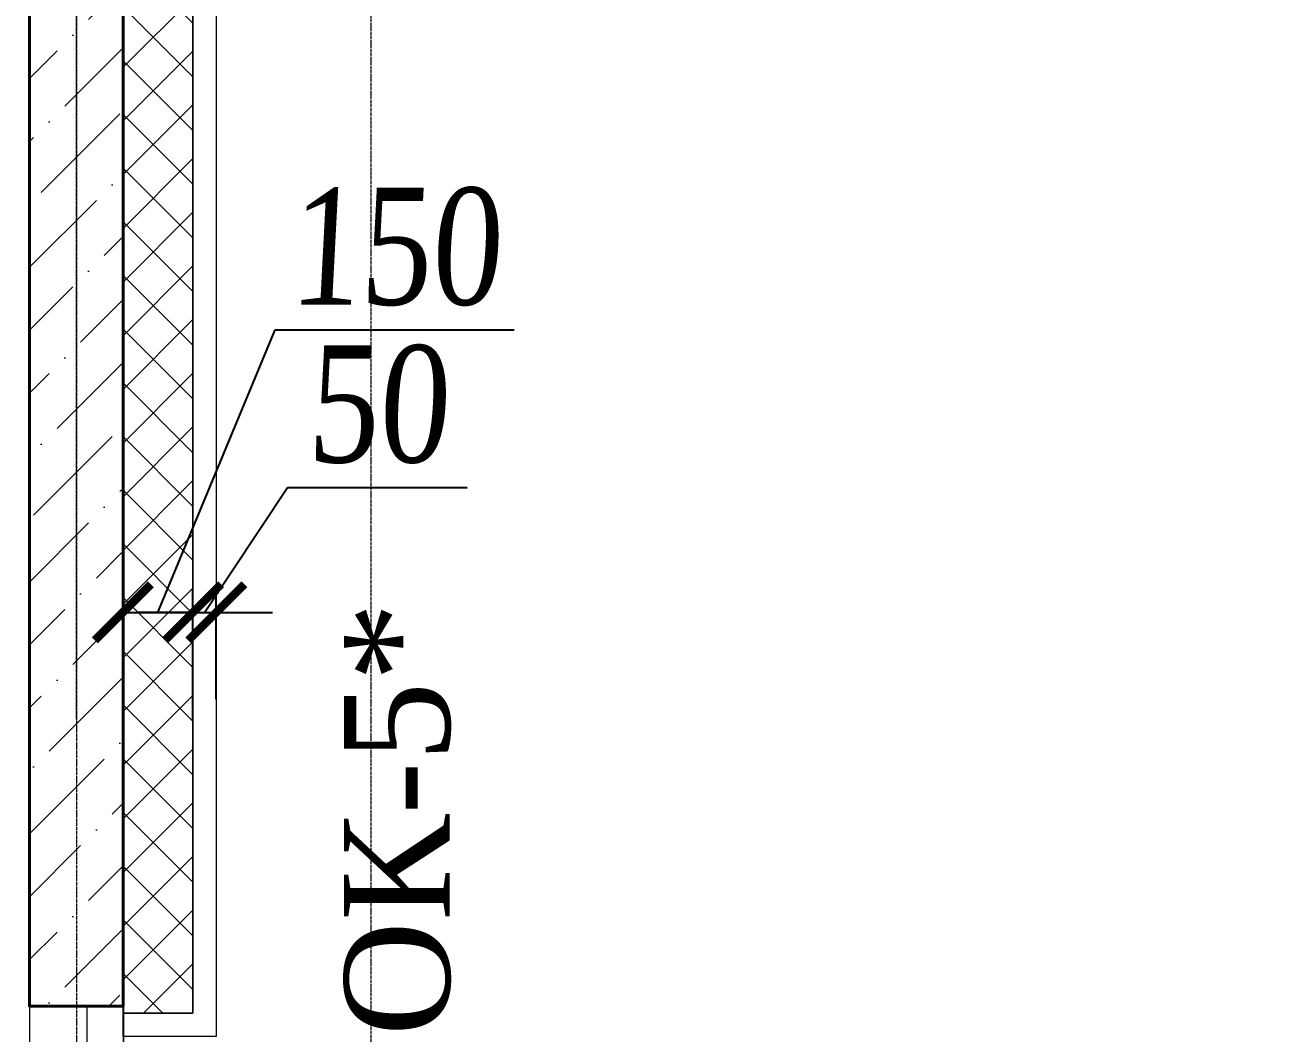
# Model space of a CAD drawing. Header units: inches. Extents: x -407541 to 6688123, y -998590 to 1205599.
# Drawn here: x 102163 to 104828, y 254508 to 256666 of the extents above; entities that cross this region are included whole.
import ezdxf

# ---------------------------------------------------------------- set-up
doc = ezdxf.new("R2010")
doc.units = ezdxf.units.IN
doc.header["$MEASUREMENT"] = 0
doc.linetypes.add('ACAD_ISO04W100', pattern=[30, 24, -3, 0, -3])
doc.linetypes.add('DASHED', pattern=[19.05, 12.7, -6.35])
for name, color, linetype, lineweight in [('ведомость окон', 10, 'Continuous', 5), ('ВЕНТ фасад', 230, 'Continuous', 9), ('Деф_шов', 90, 'DASHED', 9), ('МОНОЛИТ', 5, 'Continuous', 40), ('Окна', 9, 'Continuous', 9), ('Оси', 254, 'ACAD_ISO04W100', 5), ('размер внутр', 142, 'Continuous', 5), ('СТЕКЛО', 121, 'Continuous', 5), ('УТЕПЛИТЕЛЬ', 92, 'Continuous', 9), ('Штриховка', 7, 'Continuous', 9)]:
    doc.layers.add(name, color=color, linetype=linetype, lineweight=lineweight)
doc.styles.add('STYLE2', font='times.ttf', dxfattribs={"width": 0.8, "oblique": 3})
doc.styles.add('Times', font='times.ttf')
doc.dimstyles.new('vnytren', dxfattribs={"dimtxt": 250, "dimasz": 120, "dimexe": 50, "dimexo": 0, "dimgap": 50, "dimtad": 1, "dimdec": 0, "dimzin": 0, "dimdsep": 46, "dimtxsty": 'STYLE2', "dimblk": 'ARCHTICK', "dimcen": 0, "dimadec": 0, "dimazin": 0, "dimtfac": 1, "dimtdec": 0, "dimtmove": 1, "dimatfit": 2, "dimldrblk": 'DOT', "dimfxl": 1, "dimtolj": 1, "dimtzin": 0, "dimarcsym": 0})

# ---------------------------------------------------------------- blocks, each defined once
blk = doc.blocks.new('STEKLO1090')
at = {"layer": 'СТЕКЛО'}
blk.add_line((6356456.6, 619038.9), (6356456.6, 618108.9), dxfattribs=at)
blk.add_lwpolyline([(6356495.1, 619118.9), (6356495.1, 618028.9), (6356418, 618028.9), (6356418, 619118.9)], close=True, dxfattribs=at)
for points in [[(6356418, 619118.9), (6356495.1, 619118.9), (6356495.1, 619038.9), (6356418, 619038.9), (6356418, 619118.9)], [(6356418, 618108.9), (6356495.1, 618108.9), (6356495.1, 618028.9), (6356418, 618028.9), (6356418, 618108.9)]]:
    blk.add_lwpolyline(points, dxfattribs=at)
blk = doc.blocks.new('_ARCHTICK')
at = {"color": 0, "linetype": 'ByBlock', "const_width": 0.15}
blk.add_lwpolyline([(-0.5, -0.5), (0.5, 0.5)], dxfattribs=at)
blk = doc.blocks.new('*D3372')
at = {"layer": 'размер внутр', "color": 0, "lineweight": -2, "transparency": 16777216}
for p, q in [((102447.7, 255409), (102699, 256013.6)), ((102699, 256013.6), (103209.9, 256013.6)), ((102372.7, 255293.7), (102372.7, 255459)), ((102522.7, 255181.1), (102522.7, 255459)), ((102372.7, 255409), (102522.7, 255409))]:
    blk.add_line(p, q, dxfattribs=at)
at = {"layer": 'размер внутр', "color": 0, "lineweight": -2, "transparency": 16777216, "xscale": 120, "yscale": 120, "zscale": 120, "rotation": 180}
blk.add_blockref('_ARCHTICK', (102372.7, 255409), dxfattribs=at)
at = {"layer": 'размер внутр', "color": 0, "lineweight": -2, "transparency": 16777216, "xscale": 120, "yscale": 120, "zscale": 120}
blk.add_blockref('_ARCHTICK', (102522.7, 255409), dxfattribs=at)
at = {"layer": 'размер внутр', "color": 0, "transparency": 16777216, "insert": (102954.5, 256190.8), "char_height": 250, "attachment_point": 5, "style": 'STYLE2'}
blk.add_mtext('\\A1;150', dxfattribs=at)
blk = doc.blocks.new('_Dot')
at = {"color": 0, "linetype": 'ByBlock', "lineweight": -2}
blk.add_line((-0.5, 0), (-1, 0), dxfattribs=at)
at = {"color": 0, "linetype": 'ByBlock', "const_width": 0.5}
blk.add_lwpolyline([(-0.25, 0, 1), (0.25, 0, 1)], format="xyb", close=True, dxfattribs=at)
blk = doc.blocks.new('*D3373')
at = {"layer": 'размер внутр', "color": 0, "lineweight": -2, "transparency": 16777216}
for p, q in [((102547.7, 255409), (102725.4, 255676.1)), ((102725.4, 255676.1), (103109.4, 255676.1)), ((102522.7, 255181.1), (102522.7, 255459)), ((102572.7, 255223.3), (102572.7, 255459)), ((102522.7, 255409), (102402.7, 255409)), ((102522.7, 255409), (102572.7, 255409)), ((102522.7, 255409), (102572.7, 255409)), ((102572.7, 255409), (102692.7, 255409))]:
    blk.add_line(p, q, dxfattribs=at)
at = {"layer": 'размер внутр', "color": 0, "lineweight": -2, "transparency": 16777216, "xscale": 120, "yscale": 120, "zscale": 120}
blk.add_blockref('_ARCHTICK', (102522.7, 255409), dxfattribs=at)
at = {"layer": 'размер внутр', "color": 0, "lineweight": -2, "transparency": 16777216, "xscale": 120, "yscale": 120, "zscale": 120, "rotation": 180}
blk.add_blockref('_ARCHTICK', (102572.7, 255409), dxfattribs=at)
at = {"layer": 'размер внутр', "color": 0, "transparency": 16777216, "insert": (102917.4, 255853.3), "char_height": 250, "attachment_point": 5, "style": 'STYLE2'}
blk.add_mtext('\\A1;50', dxfattribs=at)

msp = doc.modelspace()

# ---------------------------------------------------------------- hatches: boundary and pattern name
at = {"layer": 'Штриховка'}
h = msp.add_hatch(dxfattribs=at)
h.set_pattern_fill('ANSI36', color=256, scale=30, style=0)
h.set_pattern_definition([(45, (-104370.38, 133794.16), (50.51394, 185.217782), [238.125, -47.625, 0, -47.625])])
edge = h.paths.add_edge_path()
edge.add_line((102373.3, 260937.2), (102373.3, 254566.2))
edge.add_line((102373.3, 254566.2), (102172.7, 254566.2))
edge.add_line((102172.7, 254566.2), (102173.2, 260937.2))
edge.add_line((102173.2, 260937.2), (100464, 260937.2))
edge.add_line((100464, 260937.2), (100464, 261137.2))
edge.add_line((100464, 261137.2), (102273.2, 261137.2))
h = msp.add_hatch(dxfattribs=at)
h.set_pattern_fill('ANSI37', color=256, scale=650, style=0)
h.paths.add_polyline_path([(102522.7, 254551.2), (102373.3, 254551.2), (102373.3, 257837.2), (104778.2, 257837.2), (104778.2, 257686.9), (102522.7, 257686.3)])

# ---------------------------------------------------------------- linework, layer by layer
at = {"layer": 'ВЕНТ фасад'}
msp.add_lwpolyline([(104778.2, 257837.2), (104828.3, 257837.2), (104828.2, 257636.9), (104828.2, 257636.9), (102572.7, 257636.9), (102582.7, 257636.9), (102572.7, 257636.9), (102572.7, 254501.2), (102373.3, 254501.2), (102373.3, 254551.2), (102522.7, 254551.2), (102522.7, 257686.3), (104778.2, 257686.9)], close=True, dxfattribs=at)
at = {"layer": 'Деф_шов', "ltscale": 0.1}
msp.add_lwpolyline([(102773.4, 272575.9), (102773.4, 272575.9), (102773.4, 272575.9), (102773.4, 266434.5), (102773.4, 266264.5), (102473.4, 266264.5), (102473.4, 266264.5), (102473.2, 260937.2), (102373.2, 260937.2), (102374, 252438.1), (102374, 252338.1), (102237.6, 252338.1)], dxfattribs=at)
at = {"layer": 'МОНОЛИТ'}
msp.add_lwpolyline([(102373.3, 260937.2), (102373.3, 254566.2), (102172.7, 254566.2), (102173.2, 260937.2), (100464, 260937.2), (100464, 261137.2), (102273.2, 261137.2)], dxfattribs=at)
at = {"layer": 'Окна'}
msp.add_lwpolyline([(102373.3, 254566.2), (102172.7, 254566.2), (102172.7, 253476.2), (102373.2, 253476.2)], dxfattribs=at)
at = {"layer": 'Оси', "ltscale": 0.3}
for p, q in [((102273.2, 278737.2), (102273.2, 246967.2)), ((102903.2, 277590.9), (102903.2, 250467.2)), ((102273.3, 255181.5), (102273.3, 277011.6))]:
    msp.add_line(p, q, dxfattribs=at)
at = {"layer": 'УТЕПЛИТЕЛЬ'}
msp.add_lwpolyline([(102522.7, 254551.2), (102373.3, 254551.2), (102373.3, 257837.2), (104778.2, 257837.2), (104778.2, 257686.9), (102522.7, 257686.3)], close=True, dxfattribs=at)

# ---------------------------------------------------------------- block references
at = {"layer": 'СТЕКЛО'}
msp.add_blockref('STEKLO1090', (-6254121.8, -364552.7), dxfattribs=at)

# ---------------------------------------------------------------- texts
at = {"layer": 'ведомость окон', "style": 'Times'}
msp.add_text('ОК-5*', height=226, rotation=90, dxfattribs=at).set_placement((103072.3, 254501.7))

# ---------------------------------------------------------------- dimensions: what is measured, and where the dimension line sits
at = {"layer": 'размер внутр'}
for base, p1, p2, picture, middle in [((102522.7, 255409), (102372.7, 255293.7), (102522.7, 255181.1), '*D3372', (102749, 256013.6)), ((102572.7, 255409), (102522.7, 255181.1), (102572.7, 255223.3), '*D3373', (102775.4, 255676.1))]:
    dim = msp.add_linear_dim(base=base, p1=p1, p2=p2, angle=180, dimstyle='vnytren', dxfattribs=at)
    dim.commit()
    dim.dimension.update_dxf_attribs({"geometry": picture, "text_midpoint": middle, "dimtype": 160})

doc.saveas('drawing.dxf')
